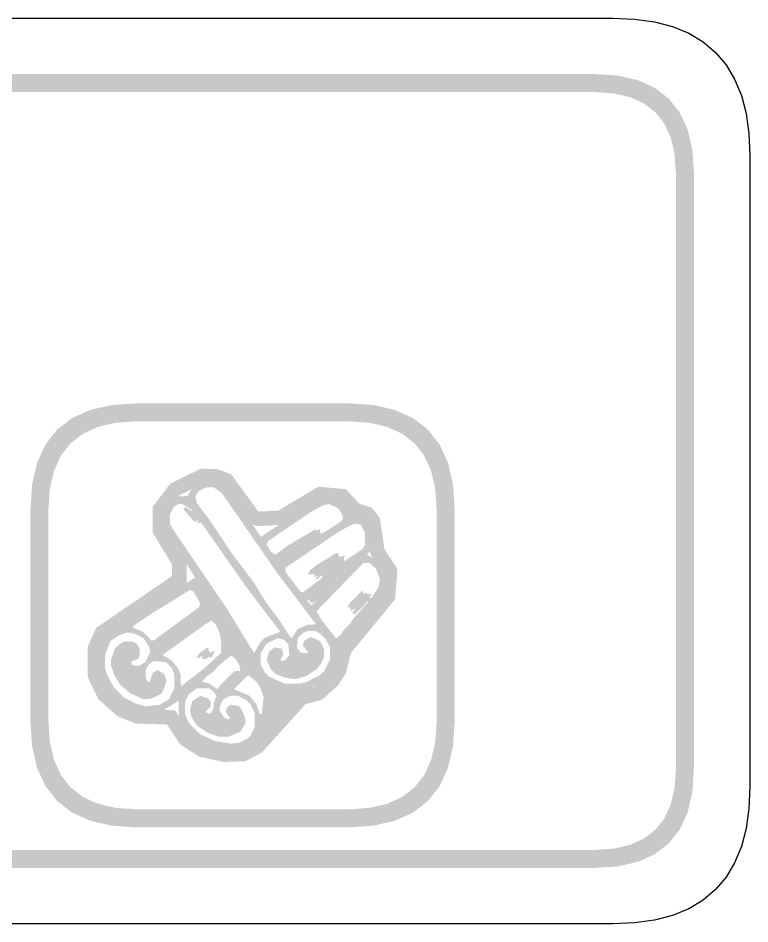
# Model space of a CAD drawing. Header units: millimetres. Extents: x 6 to 297, y 55 to 451.
# Drawn here: x 53.83 to 70.04, y 293.16 to 313.24 of the extents above; entities that cross this region are included whole.
import ezdxf

# ---------------------------------------------------------------- set-up
doc = ezdxf.new("R2010")
doc.units = ezdxf.units.MM
doc.layers.add('CUT', color=1, linetype='Continuous')
doc.layers.add('RASTER', color=7, linetype='Continuous')

msp = doc.modelspace()

# ---------------------------------------------------------------- hatches: boundary and pattern name
at = {"layer": 'RASTER'}
h = msp.add_hatch(color=7, dxfattribs=at)
h.paths.add_polyline_path([(7.2, 309.8), (7.234, 310.316), (7.337, 310.763), (7.509, 311.141), (7.75, 311.45), (8.059, 311.691), (8.438, 311.863), (8.884, 311.966), (9.4, 312), (66.6, 312), (67.116, 311.966), (67.563, 311.863), (67.941, 311.691), (68.25, 311.45), (68.491, 311.141), (68.663, 310.763), (68.766, 310.316), (68.8, 309.8), (68.8, 296.6), (68.766, 296.084), (68.663, 295.638), (68.491, 295.259), (68.25, 294.95), (67.941, 294.709), (67.563, 294.537), (67.116, 294.434), (66.6, 294.4), (9.4, 294.4), (8.884, 294.434), (8.438, 294.537), (8.059, 294.709), (7.75, 294.95), (7.509, 295.259), (7.337, 295.638), (7.234, 296.084), (7.2, 296.6)])
h.paths.add_polyline_path([(7.6, 309.8), (7.6, 296.6), (7.628, 296.178), (7.712, 295.813), (7.853, 295.503), (8.05, 295.25), (8.303, 295.053), (8.612, 294.912), (8.978, 294.828), (9.4, 294.8), (66.6, 294.8), (67.022, 294.828), (67.387, 294.912), (67.697, 295.053), (67.95, 295.25), (68.147, 295.503), (68.288, 295.813), (68.372, 296.178), (68.4, 296.6), (68.4, 309.8), (68.372, 310.222), (68.288, 310.588), (68.147, 310.897), (67.95, 311.15), (67.697, 311.347), (67.387, 311.488), (67.022, 311.572), (66.6, 311.6), (9.4, 311.6), (8.978, 311.572), (8.612, 311.488), (8.303, 311.347), (8.05, 311.15), (7.853, 310.897), (7.712, 310.588), (7.628, 310.222), (7.6, 309.8)], flags=0)
h = msp.add_hatch(color=7, dxfattribs=at)
h.paths.add_polyline_path([(54.1, 302.35), (54.137, 302.901), (54.247, 303.378), (54.43, 303.782), (54.687, 304.112), (55.018, 304.37), (55.422, 304.553), (55.899, 304.663), (56.45, 304.7), (61.15, 304.7), (61.701, 304.663), (62.178, 304.553), (62.582, 304.37), (62.913, 304.113), (63.17, 303.782), (63.353, 303.378), (63.463, 302.901), (63.5, 302.35), (63.5, 297.65), (63.463, 297.099), (63.353, 296.622), (63.17, 296.218), (62.912, 295.887), (62.582, 295.63), (62.178, 295.447), (61.701, 295.337), (61.15, 295.3), (56.45, 295.3), (55.899, 295.337), (55.422, 295.447), (55.018, 295.63), (54.688, 295.888), (54.43, 296.218), (54.247, 296.622), (54.137, 297.099), (54.1, 297.65)])
h.paths.add_polyline_path([(54.5, 302.35), (54.5, 297.65), (54.53, 297.193), (54.622, 296.797), (54.774, 296.462), (54.987, 296.188), (55.262, 295.974), (55.597, 295.822), (55.993, 295.73), (56.45, 295.7), (61.15, 295.7), (61.607, 295.73), (62.003, 295.822), (62.338, 295.974), (62.613, 296.188), (62.826, 296.462), (62.978, 296.797), (63.07, 297.193), (63.1, 297.65), (63.1, 302.35), (63.07, 302.807), (62.978, 303.203), (62.826, 303.538), (62.613, 303.813), (62.338, 304.026), (62.003, 304.178), (61.607, 304.27), (61.15, 304.3), (56.45, 304.3), (55.993, 304.27), (55.597, 304.178), (55.262, 304.026), (54.988, 303.813), (54.774, 303.538), (54.622, 303.203), (54.53, 302.807), (54.5, 302.35)], flags=0)
h = msp.add_hatch(color=7, dxfattribs=at)
h.paths.add_polyline_path([(57.872, 303.252), (58.241, 303.244), (58.552, 303.123), (59.136, 302.322), (59.175, 302.302), (59.591, 302.321), (60.482, 302.853), (61.09, 302.796), (61.393, 302.472), (61.656, 302.393), (61.836, 302.174), (61.944, 301.469), (62.233, 301.027), (62.178, 300.353), (61.201, 299.167), (61.09, 298.723), (60.924, 298.454), (60.56, 298.128), (60.197, 298.033), (59.226, 296.956), (58.86, 296.765), (58.382, 296.75), (57.839, 296.867), (57.418, 297.136), (57.126, 297.58), (56.435, 297.602), (56.024, 297.767), (55.608, 298.138), (55.371, 298.628), (55.371, 299.309), (55.561, 299.726), (57.239, 300.872), (57.239, 301.125), (56.81, 301.834), (56.81, 302.408), (57.197, 302.92)])
h.paths.add_polyline_path([(57.943, 302.93), (57.406, 302.666), (57.13, 302.301), (57.13, 301.924), (57.559, 301.214), (57.559, 300.703), (55.815, 299.512), (55.691, 299.239), (55.691, 298.702), (55.868, 298.335), (56.195, 298.043), (56.501, 297.92), (57.303, 297.895), (57.648, 297.369), (57.963, 297.168), (58.411, 297.071), (58.777, 297.083), (59.027, 297.213), (60.024, 298.319), (60.404, 298.418), (60.676, 298.662), (60.792, 298.848), (60.908, 299.315), (61.867, 300.479), (61.905, 300.943), (61.638, 301.352), (61.533, 302.039), (61.471, 302.115), (61.219, 302.19), (60.939, 302.489), (60.556, 302.525), (59.686, 302.006), (59.104, 301.978), (58.922, 302.072), (58.348, 302.858), (58.177, 302.925), (57.943, 302.93)], flags=0)
h = msp.add_hatch(color=7, dxfattribs=at)
h.paths.add_polyline_path([(57.938, 302.994), (58.162, 303.004), (58.406, 302.88), (59.21, 301.742), (60.261, 302.445), (60.573, 302.602), (60.84, 302.602), (61.018, 302.512), (61.085, 302.445), (61.199, 302.224), (61.41, 302.2), (61.554, 302.11), (61.677, 301.866), (61.677, 301.564), (61.62, 301.42), (61.554, 301.34), (61.788, 301.239), (61.888, 301.139), (62.012, 300.828), (61.979, 300.593), (61.821, 300.315), (60.931, 299.264), (60.907, 299.02), (60.84, 298.819), (60.75, 298.675), (60.516, 298.474), (60.06, 298.293), (59.913, 298.106), (59.726, 297.925), (59.679, 297.838), (59.424, 297.59), (59.377, 297.503), (59.009, 297.135), (58.765, 297.011), (58.296, 297.011), (57.961, 297.111), (57.683, 297.269), (57.549, 297.403), (57.425, 297.614), (57.392, 297.714), (57.382, 298.106), (57.024, 297.881), (56.789, 297.815), (56.522, 297.848), (56.143, 298.005), (56.043, 298.072), (55.775, 298.374), (55.618, 298.718), (55.618, 298.886), (55.584, 298.953), (55.651, 299.321), (55.808, 299.599), (57.75, 300.838), (57.369, 301.44), (57.181, 301.688), (57.057, 301.933), (57.024, 302.167), (57.134, 302.458), (57.215, 302.545), (57.392, 302.636), (57.583, 302.646), (57.717, 302.88)])
h.paths.add_polyline_path([(57.995, 302.836), (57.817, 302.746), (57.76, 302.636), (57.784, 302.492), (58.072, 302.11), (58.554, 301.387), (59.043, 300.737), (59.324, 300.282), (59.612, 299.9), (59.859, 299.512), (59.893, 299.499), (60.027, 299.699), (60.238, 299.79), (60.429, 299.8), (59.558, 300.952), (58.339, 302.713), (58.162, 302.836)], flags=0)
h.paths.add_polyline_path([(57.392, 302.468), (57.282, 302.411), (57.191, 302.234), (57.191, 302.033), (57.248, 301.922), (58.44, 300.168), (59.056, 299.164), (59.19, 299.398), (59.29, 299.499), (59.625, 299.632), (59.612, 299.666), (58.889, 300.617), (57.884, 302.056), (57.837, 302.043), (57.837, 302.09), (57.77, 302.01), (57.817, 302.123), (57.75, 302.076), (57.717, 302.09), (57.516, 302.324), (57.492, 302.368), (57.526, 302.401), (57.67, 302.311), (57.67, 302.344), (57.459, 302.468)], flags=0)
h.paths.add_polyline_path([(60.706, 302.468), (60.573, 302.435), (60.295, 302.277), (59.357, 301.641), (59.334, 301.564), (59.424, 301.42), (59.525, 301.34), (59.792, 301.541), (60.362, 301.876), (60.405, 301.899), (60.462, 301.876), (60.496, 301.922), (60.539, 301.799), (60.951, 302.056), (61.031, 302.143), (60.984, 302.277), (60.917, 302.378)], flags=0)
h.paths.add_polyline_path([(61.276, 302.033), (60.964, 301.876), (59.746, 301.052), (59.759, 300.952), (60.094, 300.516), (60.147, 300.516), (60.549, 300.818), (60.573, 300.861), (60.549, 300.885), (60.415, 300.771), (60.462, 300.885), (60.382, 300.838), (60.395, 300.918), (60.248, 300.905), (60.295, 301.005), (60.429, 301.106), (60.884, 301.387), (60.917, 301.373), (60.941, 301.296), (61.065, 301.32), (61.041, 301.229), (61.065, 301.206), (61.466, 301.474), (61.51, 301.564), (61.51, 301.832), (61.42, 302.01)], flags=0)
h.paths.add_polyline_path([(61.477, 301.162), (60.439, 300.091), (60.563, 299.88), (60.874, 299.489), (60.984, 299.579), (61.031, 299.666), (61.185, 299.813), (61.232, 299.9), (61.577, 300.292), (61.554, 300.315), (61.52, 300.248), (61.299, 300.034), (61.219, 300.034), (61.299, 300.148), (61.185, 300.101), (61.199, 300.182), (61.118, 300.168), (61.185, 300.282), (61.453, 300.55), (61.487, 300.469), (61.52, 300.516), (61.554, 300.469), (61.667, 300.483), (61.61, 300.392), (61.654, 300.382), (61.811, 300.627), (61.845, 300.794), (61.754, 301.039), (61.61, 301.162)], flags=0)
h.paths.add_polyline_path([(57.626, 300.56), (56.779, 300.034), (56.378, 299.766), (56.364, 299.733), (56.599, 299.632), (56.779, 299.445), (56.833, 299.445), (57.837, 300.182), (57.861, 300.259), (57.77, 300.436), (57.703, 300.536)], flags=0)
h.paths.add_polyline_path([(60.271, 300.359), (60.238, 300.325), (60.261, 300.282), (60.338, 300.225), (60.462, 300.336), (60.348, 300.269), (60.281, 300.302)], flags=0)
h.paths.add_polyline_path([(58.119, 299.88), (58.018, 299.833), (57.024, 299.12), (57.235, 298.996), (57.369, 298.829), (57.425, 298.685), (57.436, 298.427), (57.971, 298.842), (58.319, 299.164), (58.329, 299.422), (58.296, 299.589), (58.206, 299.8)], flags=0)
h.paths.add_polyline_path([(60.238, 299.656), (60.127, 299.599), (60.027, 299.499), (60.003, 299.288), (60.094, 299.177), (60.238, 299.154), (60.248, 299.197), (60.137, 299.321), (60.161, 299.432), (60.305, 299.522), (60.516, 299.432), (60.606, 299.254), (60.606, 299.087), (60.549, 298.943), (60.449, 298.809), (60.204, 298.652), (59.97, 298.585), (59.736, 298.618), (59.525, 298.708), (59.424, 298.809), (59.334, 299.02), (59.391, 299.197), (59.501, 299.288), (59.679, 299.264), (59.702, 299.12), (59.635, 299.02), (59.669, 298.986), (59.746, 299.01), (59.836, 299.12), (59.813, 299.365), (59.712, 299.465), (59.568, 299.489), (59.324, 299.365), (59.2, 299.154), (59.2, 298.919), (59.29, 298.742), (59.391, 298.641), (59.736, 298.484), (60.07, 298.484), (60.204, 298.518), (60.516, 298.675), (60.616, 298.775), (60.74, 299.02), (60.74, 299.288), (60.65, 299.465), (60.516, 299.599), (60.405, 299.656)], flags=0)
h.paths.add_polyline_path([(56.254, 299.622), (56.076, 299.566), (55.875, 299.432), (55.751, 299.12), (55.751, 298.852), (55.785, 298.718), (55.942, 298.407), (56.177, 298.173), (56.421, 298.049), (56.655, 297.982), (56.957, 298.015), (57.168, 298.139), (57.292, 298.384), (57.292, 298.685), (57.235, 298.829), (57.101, 298.963), (56.823, 298.986), (56.712, 298.896), (56.655, 298.785), (56.655, 298.618), (56.699, 298.528), (56.746, 298.528), (56.813, 298.729), (56.923, 298.785), (57.067, 298.695), (57.114, 298.541), (57.034, 298.307), (56.967, 298.24), (56.756, 298.149), (56.588, 298.149), (56.311, 298.273), (56.076, 298.474), (55.952, 298.685), (55.885, 298.886), (55.885, 299.02), (55.976, 299.264), (56.076, 299.365), (56.187, 299.422), (56.354, 299.422), (56.465, 299.365), (56.522, 299.254), (56.522, 299.12), (56.478, 299.03), (56.331, 298.976), (56.344, 298.909), (56.388, 298.886), (56.522, 298.886), (56.645, 298.963), (56.756, 299.187), (56.732, 299.298), (56.599, 299.499), (56.421, 299.589)], flags=0)
h.paths.add_polyline_path([(58.005, 299.278), (58.052, 299.278), (58.038, 299.231), (58.105, 299.164), (58.139, 299.211), (58.185, 299.211), (58.119, 299.063), (58.062, 299.087), (57.985, 299.03), (57.904, 299.03), (57.918, 299.11), (57.851, 299.063), (57.77, 299.063), (57.851, 299.164)], flags=0)
h.paths.add_polyline_path([(58.554, 299.11), (58.319, 298.929), (58.105, 298.708), (58.018, 298.662), (57.904, 298.528), (58.062, 298.484), (58.252, 298.36), (58.286, 298.427), (58.621, 298.762), (58.721, 298.775), (58.755, 298.729), (58.731, 298.886), (58.674, 298.996)], flags=0)
h.paths.add_polyline_path([(58.922, 298.675), (58.607, 298.36), (58.942, 298.226), (59.11, 298.025), (59.166, 297.848), (59.223, 297.791), (59.267, 298.183), (59.2, 298.384), (59.11, 298.528)], flags=0)
h.paths.add_polyline_path([(57.794, 298.384), (57.616, 298.26), (57.526, 298.082), (57.526, 297.815), (57.616, 297.604), (57.851, 297.369), (58.196, 297.212), (58.54, 297.155), (58.731, 297.178), (58.909, 297.269), (58.976, 297.336), (59.066, 297.513), (59.066, 297.848), (58.976, 298.025), (58.875, 298.126), (58.698, 298.216), (58.53, 298.216), (58.373, 298.139), (58.296, 297.982), (58.296, 297.881), (58.386, 297.738), (58.487, 297.691), (58.52, 297.738), (58.43, 297.848), (58.453, 297.958), (58.53, 298.015), (58.708, 297.992), (58.775, 297.925), (58.865, 297.714), (58.865, 297.614), (58.755, 297.423), (58.497, 297.312), (58.262, 297.312), (58.018, 297.403), (57.817, 297.537), (57.75, 297.604), (57.66, 297.781), (57.636, 297.905), (57.683, 298.092), (57.861, 298.216), (58.038, 298.159), (58.095, 298.082), (58.095, 297.982), (57.971, 297.858), (58.062, 297.815), (58.105, 297.838), (58.162, 297.948), (58.162, 298.049), (58.219, 298.206), (58.172, 298.293), (58.062, 298.384)], flags=0)

# ---------------------------------------------------------------- linework, layer by layer
at = {"layer": 'CUT'}
msp.add_lwpolyline([(8.999, 313.24), (67.001, 313.24), (67.483, 313.219), (67.925, 313.156), (68.325, 313.051), (68.685, 312.903), (69.003, 312.712), (69.278, 312.478), (69.512, 312.203), (69.703, 311.885), (69.851, 311.525), (69.956, 311.125), (70.019, 310.683), (70.04, 310.201), (70.04, 296.199), (70.019, 295.717), (69.956, 295.275), (69.851, 294.875), (69.703, 294.515), (69.512, 294.197), (69.278, 293.922), (69.003, 293.688), (68.685, 293.497), (68.325, 293.349), (67.925, 293.244), (67.483, 293.181), (67.001, 293.16), (8.999, 293.16)], dxfattribs=at)

doc.saveas('drawing.dxf')
